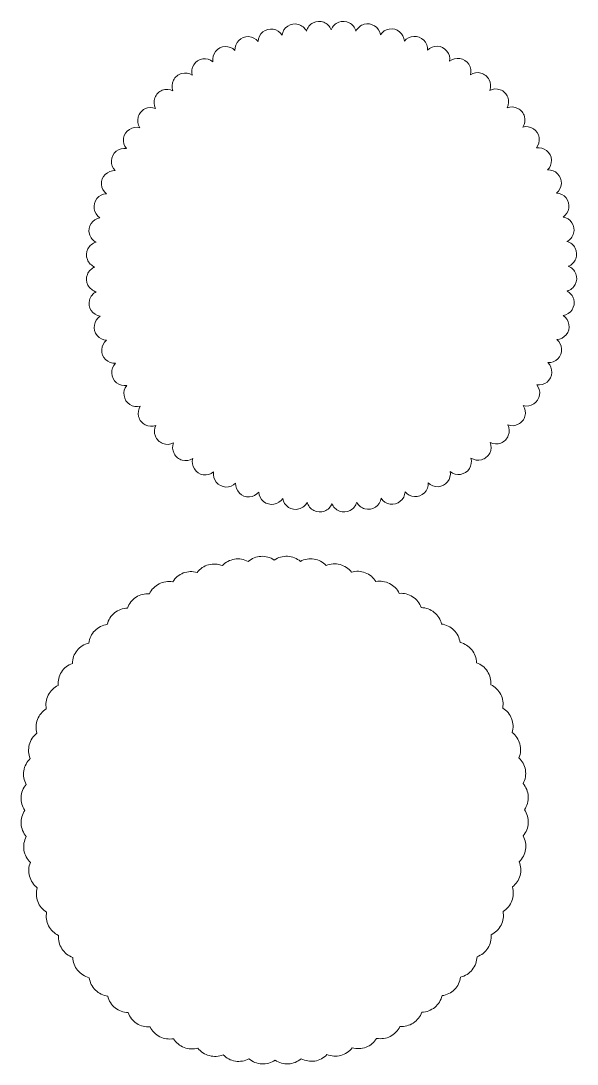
# Model space of a CAD drawing. Header units: centimetres. Extents: x -12.6 to 12.5, y -12.3 to 12.3.
# Drawn here: x -12.55 to 0.53, y -12.26 to 12.26 of the extents above; entities that cross this region are included whole.
import ezdxf

# ---------------------------------------------------------------- set-up
doc = ezdxf.new("R2010")
doc.units = ezdxf.units.CM
doc.header["$MEASUREMENT"] = 0
doc.layers.add('Layer 1', color=7, linetype='Continuous')

msp = doc.modelspace()

# ---------------------------------------------------------------- linework, layer by layer
at = {"layer": 'Layer 1', "color": 54, "lineweight": 9}
msp.add_open_spline([(-2.97425, 1.40379), (-2.91296, 1.34196), (-2.8282, 1.30919), (-2.74125, 1.31371), (-2.74125, 1.31371), (-2.65431, 1.31823), (-2.57341, 1.35961), (-2.51886, 1.42746), (-2.51886, 1.42746), (-2.4643, 1.49532), (-2.44127, 1.58322), (-2.45554, 1.66911), (-2.45554, 1.66911), (-2.38812, 1.61402), (-2.3004, 1.59029), (-2.2144, 1.60387), (-2.2144, 1.60387), (-2.1284, 1.61746), (-2.05227, 1.66706), (-2.00511, 1.74025), (-2.00511, 1.74025), (-1.95795, 1.81344), (-1.94423, 1.90327), (-1.9674, 1.9872), (-1.9674, 1.9872), (-1.89459, 1.93945), (-1.80487, 1.92502), (-1.72076, 1.94752), (-1.72076, 1.94752), (-1.63666, 1.97002), (-1.56613, 2.02731), (-1.52687, 2.10503), (-1.52687, 2.10503), (-1.48762, 2.18275), (-1.48337, 2.27352), (-1.51518, 2.35456), (-1.51518, 2.35456), (-1.43778, 2.31469), (-1.34705, 2.30972), (-1.26575, 2.34089), (-1.26575, 2.34089), (-1.18446, 2.37206), (-1.1203, 2.43641), (-1.08939, 2.5178), (-1.08939, 2.5178), (-1.05848, 2.5992), (-1.06373, 2.68991), (-1.10385, 2.76719), (-1.10385, 2.76719), (-1.0227, 2.73563), (-0.93195, 2.74016), (-0.85435, 2.77966), (-0.85435, 2.77966), (-0.77676, 2.81915), (-0.71968, 2.88986), (-0.69745, 2.97404), (-0.69745, 2.97404), (-0.67521, 3.05822), (-0.68992, 3.14789), (-0.73789, 3.22055), (-0.73789, 3.22055), (-0.65389, 3.19764), (-0.56411, 3.21164), (-0.49107, 3.25903), (-0.49107, 3.25903), (-0.41803, 3.30642), (-0.36866, 3.3827), (-0.35534, 3.46875), (-0.35534, 3.46875), (-0.34203, 3.55479), (-0.36603, 3.64243), (-0.42133, 3.70968), (-0.42133, 3.70968), (-0.3354, 3.69568), (-0.24757, 3.71899), (-0.17988, 3.77375), (-0.17988, 3.77375), (-0.11219, 3.82851), (-0.07107, 3.90954), (-0.06682, 3.9965), (-0.06682, 3.9965), (-0.06257, 4.08347), (-0.09561, 4.16812), (-0.15763, 4.22922), (-0.15763, 4.22922), (-0.07071, 4.22428), (0.0142, 4.25664), (0.0758, 4.31818), (0.0758, 4.31818), (0.13739, 4.37971), (0.16982, 4.4646), (0.16495, 4.55153), (0.16495, 4.55153), (0.16009, 4.63846), (0.11839, 4.71919), (0.05031, 4.77347), (0.05031, 4.77347), (0.13728, 4.77765), (0.21834, 4.8187), (0.27316, 4.88635), (0.27316, 4.88635), (0.32799, 4.95399), (0.35137, 5.04179), (0.33744, 5.12774), (0.33744, 5.12774), (0.32352, 5.21369), (0.27361, 5.28962), (0.20023, 5.33648), (0.20023, 5.33648), (0.28628, 5.34973), (0.36261, 5.39903), (0.41006, 5.47203), (0.41006, 5.47203), (0.45751, 5.54503), (0.47159, 5.6348), (0.44876, 5.71882), (0.44876, 5.71882), (0.42592, 5.80284), (0.36835, 5.87314), (0.29047, 5.91208), (0.29047, 5.91208), (0.37467, 5.93424), (0.44543, 5.99126), (0.48499, 6.06882), (0.48499, 6.06882), (0.52455, 6.14638), (0.52917, 6.23713), (0.49767, 6.3183), (0.49767, 6.3183), (0.46618, 6.39947), (0.40158, 6.46337), (0.32006, 6.49396), (0.32006, 6.49396), (0.40148, 6.5248), (0.46589, 6.5889), (0.49712, 6.67017), (0.49712, 6.67017), (0.52836, 6.75144), (0.52346, 6.84218), (0.48366, 6.91961), (0.48366, 6.91961), (0.44386, 6.99705), (0.37293, 7.05384), (0.28866, 7.07574), (0.28866, 7.07574), (0.36641, 7.11493), (0.42376, 7.18541), (0.44633, 7.2695), (0.44633, 7.2695), (0.46891, 7.35359), (0.45455, 7.44331), (0.40687, 7.51617), (0.40687, 7.51617), (0.35919, 7.58902), (0.28271, 7.63808), (0.19662, 7.65106), (0.19662, 7.65106), (0.26985, 7.69815), (0.31952, 7.77424), (0.33318, 7.86023), (0.33318, 7.86023), (0.34683, 7.94622), (0.32318, 8.03395), (0.26815, 8.10142), (0.26815, 8.10142), (0.21311, 8.16889), (0.13192, 8.20969), (0.04494, 8.2136), (0.04494, 8.2136), (0.11285, 8.26809), (0.15429, 8.34896), (0.15889, 8.4359), (0.15889, 8.4359), (0.16348, 8.52285), (0.13079, 8.60763), (0.069, 8.66897), (0.069, 8.66897), (0.00722, 8.73032), (-0.07779, 8.76241), (-0.1647, 8.7572), (-0.1647, 8.7572), (-0.10287, 8.8185), (-0.0701, 8.90325), (-0.07462, 8.9902), (-0.07462, 8.9902), (-0.07914, 9.07715), (-0.12051, 9.15805), (-0.18837, 9.2126), (-0.18837, 9.2126), (-0.25623, 9.26715), (-0.34413, 9.29018), (-0.43002, 9.27592), (-0.43002, 9.27592), (-0.37493, 9.34334), (-0.3512, 9.43105), (-0.36478, 9.51705), (-0.36478, 9.51705), (-0.37837, 9.60305), (-0.42797, 9.67918), (-0.50116, 9.72634), (-0.50116, 9.72634), (-0.57435, 9.7735), (-0.66418, 9.78722), (-0.74811, 9.76405), (-0.74811, 9.76405), (-0.70036, 9.83686), (-0.68593, 9.92658), (-0.70843, 10.01069), (-0.70843, 10.01069), (-0.73093, 10.0948), (-0.78822, 10.16533), (-0.86594, 10.20458), (-0.86594, 10.20458), (-0.94366, 10.24383), (-1.03443, 10.24808), (-1.11547, 10.21627), (-1.11547, 10.21627), (-1.0756, 10.29367), (-1.07063, 10.3844), (-1.1018, 10.4657), (-1.1018, 10.4657), (-1.13296, 10.547), (-1.19732, 10.61115), (-1.27871, 10.64206), (-1.27871, 10.64206), (-1.36011, 10.67298), (-1.45082, 10.66772), (-1.5281, 10.62761), (-1.5281, 10.62761), (-1.49654, 10.70875), (-1.50107, 10.79951), (-1.54057, 10.8771), (-1.54057, 10.8771), (-1.58006, 10.9547), (-1.65077, 11.01177), (-1.73495, 11.03401), (-1.73495, 11.03401), (-1.81913, 11.05624), (-1.9088, 11.04153), (-1.98146, 10.99356), (-1.98146, 10.99356), (-1.95855, 11.07756), (-1.97255, 11.16734), (-2.01994, 11.24039), (-2.01994, 11.24039), (-2.06733, 11.31343), (-2.14361, 11.3628), (-2.22966, 11.37611), (-2.22966, 11.37611), (-2.3157, 11.38943), (-2.40334, 11.36542), (-2.47059, 11.31012), (-2.47059, 11.31012), (-2.45659, 11.39606), (-2.47989, 11.48388), (-2.53466, 11.55157), (-2.53466, 11.55157), (-2.58942, 11.61926), (-2.67045, 11.66038), (-2.75741, 11.66463), (-2.75741, 11.66463), (-2.84438, 11.66888), (-2.92903, 11.63585), (-2.99013, 11.57382), (-2.99013, 11.57382), (-2.98519, 11.66075), (-3.01755, 11.74566), (-3.07908, 11.80725), (-3.07908, 11.80725), (-3.14062, 11.86884), (-3.22551, 11.90127), (-3.31244, 11.89641), (-3.31244, 11.89641), (-3.39937, 11.89154), (-3.4801, 11.84984), (-3.53438, 11.78177), (-3.53438, 11.78177), (-3.53856, 11.86873), (-3.57961, 11.9498), (-3.64725, 12.00462), (-3.64725, 12.00462), (-3.7149, 12.05944), (-3.8027, 12.08282), (-3.88865, 12.0689), (-3.88865, 12.0689), (-3.9746, 12.05497), (-4.05053, 12.00506), (-4.0974, 11.93168), (-4.0974, 11.93168), (-4.11064, 12.01774), (-4.15994, 12.09406), (-4.23294, 12.14151), (-4.23294, 12.14151), (-4.30594, 12.18897), (-4.39571, 12.20304), (-4.47973, 12.18021), (-4.47973, 12.18021), (-4.56375, 12.15737), (-4.63405, 12.0998), (-4.67299, 12.02193), (-4.67299, 12.02193), (-4.69516, 12.10613), (-4.75217, 12.17688), (-4.82973, 12.21644), (-4.82973, 12.21644), (-4.90729, 12.256), (-4.99804, 12.26062), (-5.07921, 12.22913), (-5.07921, 12.22913), (-5.16039, 12.19764), (-5.22428, 12.13303), (-5.25487, 12.05151), (-5.25487, 12.05151), (-5.28572, 12.13293), (-5.34981, 12.19734), (-5.43108, 12.22858), (-5.43108, 12.22858), (-5.51235, 12.25981), (-5.60309, 12.25492), (-5.68053, 12.21511), (-5.68053, 12.21511), (-5.75796, 12.17531), (-5.81475, 12.10438), (-5.83665, 12.02011), (-5.83665, 12.02011), (-5.87584, 12.09786), (-5.94632, 12.15522), (-6.03041, 12.17779), (-6.03041, 12.17779), (-6.1145, 12.20036), (-6.20423, 12.186), (-6.27708, 12.13832), (-6.27708, 12.13832), (-6.34993, 12.09065), (-6.399, 12.01417), (-6.41197, 11.92807), (-6.41197, 11.92807), (-6.45907, 12.0013), (-6.53515, 12.05097), (-6.62114, 12.06463), (-6.62114, 12.06463), (-6.70713, 12.07829), (-6.79487, 12.05463), (-6.86234, 11.9996), (-6.86234, 11.9996), (-6.9298, 11.94456), (-6.97061, 11.86338), (-6.97451, 11.77639), (-6.97451, 11.77639), (-7.029, 11.8443), (-7.10987, 11.88575), (-7.19681, 11.89034), (-7.19681, 11.89034), (-7.28376, 11.89494), (-7.36854, 11.86224), (-7.42989, 11.80046), (-7.42989, 11.80046), (-7.49123, 11.73867), (-7.52333, 11.65366), (-7.51812, 11.56675), (-7.51812, 11.56675), (-7.57941, 11.62859), (-7.66416, 11.66136), (-7.75111, 11.65684), (-7.75111, 11.65684), (-7.83806, 11.65232), (-7.91896, 11.61094), (-7.97351, 11.54308), (-7.97351, 11.54308), (-8.02807, 11.47522), (-8.0511, 11.38732), (-8.03683, 11.30143), (-8.03683, 11.30143), (-8.10425, 11.35652), (-8.19196, 11.38025), (-8.27796, 11.36667), (-8.27796, 11.36667), (-8.36397, 11.35309), (-8.4401, 11.30348), (-8.48726, 11.23029), (-8.48726, 11.23029), (-8.53442, 11.1571), (-8.54813, 11.06728), (-8.52497, 10.98335), (-8.52497, 10.98335), (-8.59778, 11.03109), (-8.68749, 11.04552), (-8.7716, 11.02302), (-8.7716, 11.02302), (-8.85571, 11.00052), (-8.92624, 10.94323), (-8.96549, 10.86551), (-8.96549, 10.86551), (-9.00474, 10.78779), (-9.009, 10.69703), (-8.97718, 10.61598), (-8.97718, 10.61598), (-9.05459, 10.65585), (-9.14532, 10.66082), (-9.22661, 10.62966), (-9.22661, 10.62966), (-9.30791, 10.59849), (-9.37206, 10.53414), (-9.40298, 10.45274), (-9.40298, 10.45274), (-9.43389, 10.37135), (-9.42863, 10.28063), (-9.38852, 10.20336), (-9.38852, 10.20336), (-9.46967, 10.23492), (-9.56042, 10.23038), (-9.63801, 10.19089), (-9.63801, 10.19089), (-9.71561, 10.15139), (-9.77268, 10.08069), (-9.79492, 9.99651), (-9.79492, 9.99651), (-9.81715, 9.91233), (-9.80244, 9.82266), (-9.75447, 9.75), (-9.75447, 9.75), (-9.83848, 9.7729), (-9.92826, 9.7589), (-10.0013, 9.71151), (-10.0013, 9.71151), (-10.07434, 9.66413), (-10.12371, 9.58784), (-10.13702, 9.5018), (-10.13702, 9.5018), (-10.15034, 9.41575), (-10.12634, 9.32812), (-10.07103, 9.26087), (-10.07103, 9.26087), (-10.15697, 9.27487), (-10.2448, 9.25156), (-10.31248, 9.1968), (-10.31248, 9.1968), (-10.38017, 9.14203), (-10.4213, 9.06101), (-10.42554, 8.97404), (-10.42554, 8.97404), (-10.42979, 8.88708), (-10.39676, 8.80243), (-10.33473, 8.74133), (-10.33473, 8.74133), (-10.42166, 8.74627), (-10.50657, 8.71391), (-10.56816, 8.65237), (-10.56816, 8.65237), (-10.62975, 8.59083), (-10.66218, 8.50595), (-10.65732, 8.41902), (-10.65732, 8.41902), (-10.65245, 8.33208), (-10.61075, 8.25135), (-10.54268, 8.19707), (-10.54268, 8.19707), (-10.62965, 8.1929), (-10.71071, 8.15184), (-10.76553, 8.0842), (-10.76553, 8.0842), (-10.82035, 8.01656), (-10.84373, 7.92875), (-10.82981, 7.84281), (-10.82981, 7.84281), (-10.81588, 7.75686), (-10.76597, 7.68093), (-10.6926, 7.63406), (-10.6926, 7.63406), (-10.77865, 7.62082), (-10.85498, 7.57151), (-10.90243, 7.49851), (-10.90243, 7.49851), (-10.94988, 7.42551), (-10.96395, 7.33574), (-10.94112, 7.25172), (-10.94112, 7.25172), (-10.91829, 7.1677), (-10.86071, 7.0974), (-10.78284, 7.05846), (-10.78284, 7.05846), (-10.86704, 7.0363), (-10.93779, 6.97928), (-10.97736, 6.90172), (-10.97736, 6.90172), (-11.01692, 6.82416), (-11.02153, 6.73341), (-10.99004, 6.65224), (-10.99004, 6.65224), (-10.95855, 6.57107), (-10.89394, 6.50717), (-10.81242, 6.47658), (-10.81242, 6.47658), (-10.89385, 6.44574), (-10.95825, 6.38164), (-10.98949, 6.30037), (-10.98949, 6.30037), (-11.02073, 6.2191), (-11.01583, 6.12836), (-10.97603, 6.05093), (-10.97603, 6.05093), (-10.93622, 5.97349), (-10.86529, 5.9167), (-10.78102, 5.8948), (-10.78102, 5.8948), (-10.85878, 5.85561), (-10.91613, 5.78514), (-10.9387, 5.70104), (-10.9387, 5.70104), (-10.96127, 5.61695), (-10.94692, 5.52723), (-10.89924, 5.45438), (-10.89924, 5.45438), (-10.85156, 5.38152), (-10.77508, 5.33246), (-10.68898, 5.31948), (-10.68898, 5.31948), (-10.76221, 5.27239), (-10.81188, 5.1963), (-10.82554, 5.11031), (-10.82554, 5.11031), (-10.8392, 5.02432), (-10.81554, 4.93659), (-10.76051, 4.86912), (-10.76051, 4.86912), (-10.70548, 4.80165), (-10.62429, 4.76085), (-10.53731, 4.75695), (-10.53731, 4.75695), (-10.60521, 4.70245), (-10.64666, 4.62159), (-10.65126, 4.53464), (-10.65126, 4.53464), (-10.65585, 4.4477), (-10.62315, 4.36292), (-10.56137, 4.30157), (-10.56137, 4.30157), (-10.49959, 4.24022), (-10.41457, 4.20813), (-10.32766, 4.21334), (-10.32766, 4.21334), (-10.3895, 4.15205), (-10.42227, 4.0673), (-10.41775, 3.98035), (-10.41775, 3.98035), (-10.41323, 3.8934), (-10.37185, 3.8125), (-10.30399, 3.75794), (-10.30399, 3.75794), (-10.23613, 3.70339), (-10.14824, 3.68036), (-10.06235, 3.69463), (-10.06235, 3.69463), (-10.11744, 3.62721), (-10.14117, 3.53949), (-10.12758, 3.45349), (-10.12758, 3.45349), (-10.114, 3.36749), (-10.06439, 3.29136), (-9.9912, 3.2442), (-9.9912, 3.2442), (-9.91801, 3.19704), (-9.82819, 3.18332), (-9.74426, 3.20649), (-9.74426, 3.20649), (-9.792, 3.13368), (-9.80643, 3.04397), (-9.78393, 2.95985), (-9.78393, 2.95985), (-9.76144, 2.87574), (-9.70414, 2.80522), (-9.62642, 2.76597), (-9.62642, 2.76597), (-9.54871, 2.72671), (-9.45794, 2.72246), (-9.37689, 2.75427), (-9.37689, 2.75427), (-9.41676, 2.67687), (-9.42174, 2.58614), (-9.39057, 2.50484), (-9.39057, 2.50484), (-9.3594, 2.42355), (-9.29505, 2.3594), (-9.21366, 2.32848), (-9.21366, 2.32848), (-9.13226, 2.29757), (-9.04155, 2.30283), (-8.96427, 2.34294), (-8.96427, 2.34294), (-8.99583, 2.26179), (-8.99129, 2.17104), (-8.9518, 2.09344), (-8.9518, 2.09344), (-8.9123, 2.01585), (-8.8416, 1.95877), (-8.75742, 1.93654), (-8.75742, 1.93654), (-8.67324, 1.9143), (-8.58357, 1.92901), (-8.51091, 1.97698), (-8.51091, 1.97698), (-8.53381, 1.89298), (-8.51982, 1.8032), (-8.47243, 1.73016), (-8.47243, 1.73016), (-8.42504, 1.65712), (-8.34875, 1.60775), (-8.26271, 1.59443), (-8.26271, 1.59443), (-8.17667, 1.58112), (-8.08903, 1.60512), (-8.02178, 1.66042), (-8.02178, 1.66042), (-8.03578, 1.57449), (-8.01247, 1.48666), (-7.95771, 1.41897), (-7.95771, 1.41897), (-7.90294, 1.35129), (-7.82192, 1.31016), (-7.73495, 1.30591), (-7.73495, 1.30591), (-7.64799, 1.30166), (-7.56334, 1.3347), (-7.50224, 1.39672), (-7.50224, 1.39672), (-7.50718, 1.3098), (-7.47482, 1.22489), (-7.41328, 1.1633), (-7.41328, 1.1633), (-7.35174, 1.1017), (-7.26686, 1.06927), (-7.17993, 1.07414), (-7.17993, 1.07414), (-7.093, 1.079), (-7.01226, 1.1207), (-6.95798, 1.18878), (-6.95798, 1.18878), (-6.95381, 1.10181), (-6.91275, 1.02075), (-6.84511, 0.96593), (-6.84511, 0.96593), (-6.77747, 0.9111), (-6.68966, 0.88772), (-6.60372, 0.90165), (-6.60372, 0.90165), (-6.51777, 0.91557), (-6.44184, 0.96548), (-6.39497, 1.03886), (-6.39497, 1.03886), (-6.38173, 0.95281), (-6.33242, 0.87648), (-6.25942, 0.82903), (-6.25942, 0.82903), (-6.18642, 0.78158), (-6.09665, 0.7675), (-6.01263, 0.79034), (-6.01263, 0.79034), (-5.92861, 0.81317), (-5.85831, 0.87074), (-5.81937, 0.94862), (-5.81937, 0.94862), (-5.79721, 0.86442), (-5.74019, 0.79366), (-5.66263, 0.7541), (-5.66263, 0.7541), (-5.58507, 0.71454), (-5.49433, 0.70993), (-5.41315, 0.74142), (-5.41315, 0.74142), (-5.33198, 0.77291), (-5.26808, 0.83752), (-5.23749, 0.91903), (-5.23749, 0.91903), (-5.20665, 0.83761), (-5.14255, 0.7732), (-5.06128, 0.74197), (-5.06128, 0.74197), (-4.98001, 0.71073), (-4.88928, 0.71563), (-4.81184, 0.75543), (-4.81184, 0.75543), (-4.7344, 0.79523), (-4.67761, 0.86616), (-4.65571, 0.95043), (-4.65571, 0.95043), (-4.61653, 0.87268), (-4.54605, 0.81533), (-4.46196, 0.79276), (-4.46196, 0.79276), (-4.37787, 0.77019), (-4.28814, 0.78454), (-4.21529, 0.83222), (-4.21529, 0.83222), (-4.14244, 0.8799), (-4.09337, 0.95638), (-4.0804, 1.04248), (-4.0804, 1.04248), (-4.0333, 0.96925), (-3.95721, 0.91957), (-3.87122, 0.90592), (-3.87122, 0.90592), (-3.78523, 0.89226), (-3.6975, 0.91591), (-3.63003, 0.97094), (-3.63003, 0.97094), (-3.56256, 1.02598), (-3.52176, 1.10717), (-3.51786, 1.19415), (-3.51786, 1.19415), (-3.46336, 1.12624), (-3.3825, 1.0848), (-3.29555, 1.0802), (-3.29555, 1.0802), (-3.20861, 1.07561), (-3.12383, 1.1083), (-3.06248, 1.17009), (-3.06248, 1.17009), (-3.00113, 1.23187), (-2.96904, 1.31688), (-2.97425, 1.40379)], degree=3, knots=[0, 0, 0, 0, 0.00552486, 0.00552486, 0.00552486, 0.00552486, 0.01104972, 0.01104972, 0.01104972, 0.01104972, 0.01657459, 0.01657459, 0.01657459, 0.01657459, 0.02209945, 0.02209945, 0.02209945, 0.02209945, 0.02762431, 0.02762431, 0.02762431, 0.02762431, 0.03314917, 0.03314917, 0.03314917, 0.03314917, 0.03867403, 0.03867403, 0.03867403, 0.03867403, 0.0441989, 0.0441989, 0.0441989, 0.0441989, 0.04972376, 0.04972376, 0.04972376, 0.04972376, 0.05524862, 0.05524862, 0.05524862, 0.05524862, 0.06077348, 0.06077348, 0.06077348, 0.06077348, 0.06629834, 0.06629834, 0.06629834, 0.06629834, 0.0718232, 0.0718232, 0.0718232, 0.0718232, 0.07734807, 0.07734807, 0.07734807, 0.07734807, 0.08287293, 0.08287293, 0.08287293, 0.08287293, 0.08839779, 0.08839779, 0.08839779, 0.08839779, 0.09392265, 0.09392265, 0.09392265, 0.09392265, 0.09944751, 0.09944751, 0.09944751, 0.09944751, 0.10497238, 0.10497238, 0.10497238, 0.10497238, 0.11049724, 0.11049724, 0.11049724, 0.11049724, 0.1160221, 0.1160221, 0.1160221, 0.1160221, 0.12154696, 0.12154696, 0.12154696, 0.12154696, 0.12707182, 0.12707182, 0.12707182, 0.12707182, 0.13259669, 0.13259669, 0.13259669, 0.13259669, 0.13812155, 0.13812155, 0.13812155, 0.13812155, 0.14364641, 0.14364641, 0.14364641, 0.14364641, 0.14917127, 0.14917127, 0.14917127, 0.14917127, 0.15469613, 0.15469613, 0.15469613, 0.15469613, 0.16022099, 0.16022099, 0.16022099, 0.16022099, 0.16574586, 0.16574586, 0.16574586, 0.16574586, 0.17127072, 0.17127072, 0.17127072, 0.17127072, 0.17679558, 0.17679558, 0.17679558, 0.17679558, 0.18232044, 0.18232044, 0.18232044, 0.18232044, 0.1878453, 0.1878453, 0.1878453, 0.1878453, 0.19337017, 0.19337017, 0.19337017, 0.19337017, 0.19889503, 0.19889503, 0.19889503, 0.19889503, 0.20441989, 0.20441989, 0.20441989, 0.20441989, 0.20994475, 0.20994475, 0.20994475, 0.20994475, 0.21546961, 0.21546961, 0.21546961, 0.21546961, 0.22099448, 0.22099448, 0.22099448, 0.22099448, 0.22651934, 0.22651934, 0.22651934, 0.22651934, 0.2320442, 0.2320442, 0.2320442, 0.2320442, 0.23756906, 0.23756906, 0.23756906, 0.23756906, 0.24309392, 0.24309392, 0.24309392, 0.24309392, 0.24861878, 0.24861878, 0.24861878, 0.24861878, 0.25414365, 0.25414365, 0.25414365, 0.25414365, 0.25966851, 0.25966851, 0.25966851, 0.25966851, 0.26519337, 0.26519337, 0.26519337, 0.26519337, 0.27071823, 0.27071823, 0.27071823, 0.27071823, 0.27624309, 0.27624309, 0.27624309, 0.27624309, 0.28176796, 0.28176796, 0.28176796, 0.28176796, 0.28729282, 0.28729282, 0.28729282, 0.28729282, 0.29281768, 0.29281768, 0.29281768, 0.29281768, 0.29834254, 0.29834254, 0.29834254, 0.29834254, 0.3038674, 0.3038674, 0.3038674, 0.3038674, 0.30939227, 0.30939227, 0.30939227, 0.30939227, 0.31491713, 0.31491713, 0.31491713, 0.31491713, 0.32044199, 0.32044199, 0.32044199, 0.32044199, 0.32596685, 0.32596685, 0.32596685, 0.32596685, 0.33149171, 0.33149171, 0.33149171, 0.33149171, 0.33701657, 0.33701657, 0.33701657, 0.33701657, 0.34254144, 0.34254144, 0.34254144, 0.34254144, 0.3480663, 0.3480663, 0.3480663, 0.3480663, 0.35359116, 0.35359116, 0.35359116, 0.35359116, 0.35911602, 0.35911602, 0.35911602, 0.35911602, 0.36464088, 0.36464088, 0.36464088, 0.36464088, 0.37016575, 0.37016575, 0.37016575, 0.37016575, 0.37569061, 0.37569061, 0.37569061, 0.37569061, 0.38121547, 0.38121547, 0.38121547, 0.38121547, 0.38674033, 0.38674033, 0.38674033, 0.38674033, 0.39226519, 0.39226519, 0.39226519, 0.39226519, 0.39779006, 0.39779006, 0.39779006, 0.39779006, 0.40331492, 0.40331492, 0.40331492, 0.40331492, 0.40883978, 0.40883978, 0.40883978, 0.40883978, 0.41436464, 0.41436464, 0.41436464, 0.41436464, 0.4198895, 0.4198895, 0.4198895, 0.4198895, 0.42541436, 0.42541436, 0.42541436, 0.42541436, 0.43093923, 0.43093923, 0.43093923, 0.43093923, 0.43646409, 0.43646409, 0.43646409, 0.43646409, 0.44198895, 0.44198895, 0.44198895, 0.44198895, 0.44751381, 0.44751381, 0.44751381, 0.44751381, 0.45303867, 0.45303867, 0.45303867, 0.45303867, 0.45856354, 0.45856354, 0.45856354, 0.45856354, 0.4640884, 0.4640884, 0.4640884, 0.4640884, 0.46961326, 0.46961326, 0.46961326, 0.46961326, 0.47513812, 0.47513812, 0.47513812, 0.47513812, 0.48066298, 0.48066298, 0.48066298, 0.48066298, 0.48618785, 0.48618785, 0.48618785, 0.48618785, 0.49171271, 0.49171271, 0.49171271, 0.49171271, 0.49723757, 0.49723757, 0.49723757, 0.49723757, 0.50276243, 0.50276243, 0.50276243, 0.50276243, 0.50828729, 0.50828729, 0.50828729, 0.50828729, 0.51381215, 0.51381215, 0.51381215, 0.51381215, 0.51933702, 0.51933702, 0.51933702, 0.51933702, 0.52486188, 0.52486188, 0.52486188, 0.52486188, 0.53038674, 0.53038674, 0.53038674, 0.53038674, 0.5359116, 0.5359116, 0.5359116, 0.5359116, 0.54143646, 0.54143646, 0.54143646, 0.54143646, 0.54696133, 0.54696133, 0.54696133, 0.54696133, 0.55248619, 0.55248619, 0.55248619, 0.55248619, 0.55801105, 0.55801105, 0.55801105, 0.55801105, 0.56353591, 0.56353591, 0.56353591, 0.56353591, 0.56906077, 0.56906077, 0.56906077, 0.56906077, 0.57458564, 0.57458564, 0.57458564, 0.57458564, 0.5801105, 0.5801105, 0.5801105, 0.5801105, 0.58563536, 0.58563536, 0.58563536, 0.58563536, 0.59116022, 0.59116022, 0.59116022, 0.59116022, 0.59668508, 0.59668508, 0.59668508, 0.59668508, 0.60220994, 0.60220994, 0.60220994, 0.60220994, 0.60773481, 0.60773481, 0.60773481, 0.60773481, 0.61325967, 0.61325967, 0.61325967, 0.61325967, 0.61878453, 0.61878453, 0.61878453, 0.61878453, 0.62430939, 0.62430939, 0.62430939, 0.62430939, 0.62983425, 0.62983425, 0.62983425, 0.62983425, 0.63535912, 0.63535912, 0.63535912, 0.63535912, 0.64088398, 0.64088398, 0.64088398, 0.64088398, 0.64640884, 0.64640884, 0.64640884, 0.64640884, 0.6519337, 0.6519337, 0.6519337, 0.6519337, 0.65745856, 0.65745856, 0.65745856, 0.65745856, 0.66298343, 0.66298343, 0.66298343, 0.66298343, 0.66850829, 0.66850829, 0.66850829, 0.66850829, 0.67403315, 0.67403315, 0.67403315, 0.67403315, 0.67955801, 0.67955801, 0.67955801, 0.67955801, 0.68508287, 0.68508287, 0.68508287, 0.68508287, 0.69060773, 0.69060773, 0.69060773, 0.69060773, 0.6961326, 0.6961326, 0.6961326, 0.6961326, 0.70165746, 0.70165746, 0.70165746, 0.70165746, 0.70718232, 0.70718232, 0.70718232, 0.70718232, 0.71270718, 0.71270718, 0.71270718, 0.71270718, 0.71823204, 0.71823204, 0.71823204, 0.71823204, 0.72375691, 0.72375691, 0.72375691, 0.72375691, 0.72928177, 0.72928177, 0.72928177, 0.72928177, 0.73480663, 0.73480663, 0.73480663, 0.73480663, 0.74033149, 0.74033149, 0.74033149, 0.74033149, 0.74585635, 0.74585635, 0.74585635, 0.74585635, 0.75138122, 0.75138122, 0.75138122, 0.75138122, 0.75690608, 0.75690608, 0.75690608, 0.75690608, 0.76243094, 0.76243094, 0.76243094, 0.76243094, 0.7679558, 0.7679558, 0.7679558, 0.7679558, 0.77348066, 0.77348066, 0.77348066, 0.77348066, 0.77900552, 0.77900552, 0.77900552, 0.77900552, 0.78453039, 0.78453039, 0.78453039, 0.78453039, 0.79005525, 0.79005525, 0.79005525, 0.79005525, 0.79558011, 0.79558011, 0.79558011, 0.79558011, 0.80110497, 0.80110497, 0.80110497, 0.80110497, 0.80662983, 0.80662983, 0.80662983, 0.80662983, 0.8121547, 0.8121547, 0.8121547, 0.8121547, 0.81767956, 0.81767956, 0.81767956, 0.81767956, 0.82320442, 0.82320442, 0.82320442, 0.82320442, 0.82872928, 0.82872928, 0.82872928, 0.82872928, 0.83425414, 0.83425414, 0.83425414, 0.83425414, 0.83977901, 0.83977901, 0.83977901, 0.83977901, 0.84530387, 0.84530387, 0.84530387, 0.84530387, 0.85082873, 0.85082873, 0.85082873, 0.85082873, 0.85635359, 0.85635359, 0.85635359, 0.85635359, 0.86187845, 0.86187845, 0.86187845, 0.86187845, 0.86740331, 0.86740331, 0.86740331, 0.86740331, 0.87292818, 0.87292818, 0.87292818, 0.87292818, 0.87845304, 0.87845304, 0.87845304, 0.87845304, 0.8839779, 0.8839779, 0.8839779, 0.8839779, 0.88950276, 0.88950276, 0.88950276, 0.88950276, 0.89502762, 0.89502762, 0.89502762, 0.89502762, 0.90055249, 0.90055249, 0.90055249, 0.90055249, 0.90607735, 0.90607735, 0.90607735, 0.90607735, 0.91160221, 0.91160221, 0.91160221, 0.91160221, 0.91712707, 0.91712707, 0.91712707, 0.91712707, 0.92265193, 0.92265193, 0.92265193, 0.92265193, 0.9281768, 0.9281768, 0.9281768, 0.9281768, 0.93370166, 0.93370166, 0.93370166, 0.93370166, 0.93922652, 0.93922652, 0.93922652, 0.93922652, 0.94475138, 0.94475138, 0.94475138, 0.94475138, 0.95027624, 0.95027624, 0.95027624, 0.95027624, 0.9558011, 0.9558011, 0.9558011, 0.9558011, 0.96132597, 0.96132597, 0.96132597, 0.96132597, 0.96685083, 0.96685083, 0.96685083, 0.96685083, 0.97237569, 0.97237569, 0.97237569, 0.97237569, 0.97790055, 0.97790055, 0.97790055, 0.97790055, 0.98342541, 0.98342541, 0.98342541, 0.98342541, 0.98895028, 0.98895028, 0.98895028, 0.98895028, 1, 1, 1, 1], dxfattribs=at)
at = {"layer": 'Layer 1', "lineweight": 9}
msp.add_open_spline([(-4.18633, -11.64926), (-4.07697, -11.66925), (-3.96407, -11.65265), (-3.8651, -11.60203), (-3.8651, -11.60203), (-3.76613, -11.5514), (-3.68659, -11.46958), (-3.6388, -11.36921), (-3.6388, -11.36921), (-3.52795, -11.37766), (-3.41741, -11.34934), (-3.32427, -11.28865), (-3.32427, -11.28865), (-3.23113, -11.22796), (-3.16059, -11.13827), (-3.12355, -11.03345), (-3.12355, -11.03345), (-3.01242, -11.03027), (-2.90545, -10.99056), (-2.81916, -10.92046), (-2.81916, -10.92046), (-2.73288, -10.85036), (-2.67209, -10.75379), (-2.64621, -10.64568), (-2.64621, -10.64568), (-2.53603, -10.6309), (-2.43379, -10.58022), (-2.35531, -10.50149), (-2.35531, -10.50149), (-2.27682, -10.42276), (-2.22646, -10.32036), (-2.21203, -10.21014), (-2.21203, -10.21014), (-2.10399, -10.18392), (-2.00761, -10.12283), (-1.93779, -10.03633), (-1.93779, -10.03633), (-1.86796, -9.94983), (-1.82858, -9.84273), (-1.82575, -9.73159), (-1.82575, -9.73159), (-1.72105, -9.69423), (-1.63158, -9.6234), (-1.57118, -9.53007), (-1.57118, -9.53007), (-1.51077, -9.43675), (-1.48281, -9.32611), (-1.4916, -9.21529), (-1.4916, -9.21529), (-1.39138, -9.16719), (-1.30981, -9.0874), (-1.25949, -8.98827), (-1.25949, -8.98827), (-1.20918, -8.88914), (-1.19293, -8.77619), (-1.21326, -8.6669), (-1.21326, -8.6669), (-1.11861, -8.60858), (-1.04582, -8.5207), (-1.00615, -8.41685), (-1.00615, -8.41685), (-0.96647, -8.31301), (-0.96212, -8.19898), (-0.99376, -8.09241), (-0.99376, -8.09241), (-0.90573, -8.02452), (-0.84253, -7.92951), (-0.81392, -7.82208), (-0.81392, -7.82208), (-0.78532, -7.71466), (-0.79291, -7.6008), (-0.83552, -7.49812), (-0.83552, -7.49812), (-0.75507, -7.4214), (-0.70214, -7.32031), (-0.68492, -7.21048), (-0.68492, -7.21048), (-0.6677, -7.10066), (-0.68715, -6.98822), (-0.74026, -6.89055), (-0.74026, -6.89055), (-0.66827, -6.80584), (-0.6262, -6.69977), (-0.62055, -6.58875), (-0.62055, -6.58875), (-0.61491, -6.47772), (-0.646, -6.36793), (-0.70903, -6.27635), (-0.70903, -6.27635), (-0.64629, -6.18458), (-0.61554, -6.07469), (-0.62153, -5.96369), (-0.62153, -5.96369), (-0.62752, -5.85268), (-0.66992, -5.74674), (-0.74218, -5.66226), (-0.74218, -5.66226), (-0.68937, -5.56443), (-0.67027, -5.45193), (-0.68784, -5.34216), (-0.68784, -5.34216), (-0.7054, -5.23238), (-0.75864, -5.13146), (-0.83933, -5.05499), (-0.83933, -5.05499), (-0.79704, -4.95218), (-0.78981, -4.83829), (-0.81875, -4.73096), (-0.81875, -4.73096), (-0.84769, -4.62362), (-0.91119, -4.52882), (-0.99943, -4.4612), (-0.99943, -4.4612), (-0.96812, -4.35453), (-0.97283, -4.24052), (-1.01283, -4.1368), (-1.01283, -4.1368), (-1.05283, -4.03307), (-1.12589, -3.94542), (-1.22072, -3.8874), (-1.22072, -3.8874), (-1.20073, -3.77804), (-1.21733, -3.66515), (-1.26796, -3.56617), (-1.26796, -3.56617), (-1.31858, -3.4672), (-1.4004, -3.38767), (-1.50077, -3.33987), (-1.50077, -3.33987), (-1.49233, -3.22903), (-1.52064, -3.11848), (-1.58133, -3.02534), (-1.58133, -3.02534), (-1.64202, -2.9322), (-1.73171, -2.86166), (-1.83653, -2.82462), (-1.83653, -2.82462), (-1.83971, -2.7135), (-1.87942, -2.60652), (-1.94952, -2.52023), (-1.94952, -2.52023), (-2.01962, -2.43395), (-2.11619, -2.37317), (-2.2243, -2.34728), (-2.2243, -2.34728), (-2.23908, -2.2371), (-2.28976, -2.13486), (-2.36849, -2.05638), (-2.36849, -2.05638), (-2.44722, -1.97789), (-2.54962, -1.92754), (-2.65984, -1.9131), (-2.65984, -1.9131), (-2.68606, -1.80507), (-2.74715, -1.70868), (-2.83365, -1.63886), (-2.83365, -1.63886), (-2.92015, -1.56903), (-3.02725, -1.52965), (-3.13839, -1.52682), (-3.13839, -1.52682), (-3.17575, -1.42212), (-3.24658, -1.33265), (-3.33991, -1.27225), (-3.33991, -1.27225), (-3.43324, -1.21184), (-3.54386, -1.18388), (-3.65468, -1.19267), (-3.65468, -1.19267), (-3.70279, -1.09245), (-3.78258, -1.01088), (-3.88171, -0.96056), (-3.88171, -0.96056), (-3.98084, -0.91025), (-4.09379, -0.894), (-4.20308, -0.91433), (-4.20308, -0.91433), (-4.2614, -0.81969), (-4.34928, -0.7469), (-4.45313, -0.70722), (-4.45313, -0.70722), (-4.55698, -0.66754), (-4.671, -0.66319), (-4.77757, -0.69483), (-4.77757, -0.69483), (-4.84546, -0.6068), (-4.94047, -0.5436), (-5.0479, -0.51499), (-5.0479, -0.51499), (-5.15532, -0.48639), (-5.26918, -0.49398), (-5.37186, -0.53659), (-5.37186, -0.53659), (-5.44858, -0.45614), (-5.54967, -0.40321), (-5.6595, -0.38599), (-5.6595, -0.38599), (-5.76932, -0.36877), (-5.88176, -0.38822), (-5.97943, -0.44133), (-5.97943, -0.44133), (-6.06414, -0.36934), (-6.17021, -0.32727), (-6.28123, -0.32163), (-6.28123, -0.32163), (-6.39226, -0.31598), (-6.50205, -0.34708), (-6.59362, -0.4101), (-6.59362, -0.4101), (-6.6854, -0.34736), (-6.79529, -0.31661), (-6.90629, -0.3226), (-6.90629, -0.3226), (-7.0173, -0.32859), (-7.12324, -0.37099), (-7.20772, -0.44325), (-7.20772, -0.44325), (-7.30555, -0.39044), (-7.41805, -0.37135), (-7.52782, -0.38891), (-7.52782, -0.38891), (-7.6376, -0.40647), (-7.73852, -0.45971), (-7.81499, -0.5404), (-7.81499, -0.5404), (-7.91781, -0.49811), (-8.03168, -0.49088), (-8.13902, -0.51982), (-8.13902, -0.51982), (-8.24636, -0.54876), (-8.34116, -0.61226), (-8.40878, -0.7005), (-8.40878, -0.7005), (-8.51545, -0.66919), (-8.62946, -0.6739), (-8.73319, -0.7139), (-8.73319, -0.7139), (-8.83691, -0.7539), (-8.92456, -0.82697), (-8.98258, -0.92179), (-8.98258, -0.92179), (-9.09194, -0.9018), (-9.20484, -0.9184), (-9.30381, -0.96903), (-9.30381, -0.96903), (-9.40278, -1.01965), (-9.48232, -1.10147), (-9.53011, -1.20185), (-9.53011, -1.20185), (-9.64096, -1.1934), (-9.7515, -1.22171), (-9.84464, -1.2824), (-9.84464, -1.2824), (-9.93778, -1.34309), (-10.00832, -1.43278), (-10.04536, -1.5376), (-10.04536, -1.5376), (-10.15648, -1.54078), (-10.26346, -1.58049), (-10.34975, -1.65059), (-10.34975, -1.65059), (-10.43603, -1.72069), (-10.49681, -1.81726), (-10.5227, -1.92537), (-10.5227, -1.92537), (-10.63288, -1.94015), (-10.73512, -1.99083), (-10.8136, -2.06956), (-10.8136, -2.06956), (-10.89209, -2.14829), (-10.94244, -2.25069), (-10.95688, -2.36092), (-10.95688, -2.36092), (-11.06491, -2.38713), (-11.1613, -2.44822), (-11.23112, -2.53472), (-11.23112, -2.53472), (-11.30095, -2.62123), (-11.34033, -2.72833), (-11.34316, -2.83946), (-11.34316, -2.83946), (-11.44786, -2.87683), (-11.53733, -2.94765), (-11.59773, -3.04098), (-11.59773, -3.04098), (-11.65813, -3.13431), (-11.6861, -3.24494), (-11.67731, -3.35576), (-11.67731, -3.35576), (-11.77753, -3.40386), (-11.8591, -3.48365), (-11.90942, -3.58278), (-11.90942, -3.58278), (-11.95973, -3.68191), (-11.97598, -3.79486), (-11.95565, -3.90415), (-11.95565, -3.90415), (-12.05029, -3.96247), (-12.12308, -4.05035), (-12.16276, -4.1542), (-12.16276, -4.1542), (-12.20244, -4.25805), (-12.20679, -4.37207), (-12.17515, -4.47864), (-12.17515, -4.47864), (-12.26318, -4.54654), (-12.32638, -4.64154), (-12.35499, -4.74897), (-12.35499, -4.74897), (-12.38359, -4.85639), (-12.376, -4.97025), (-12.33339, -5.07293), (-12.33339, -5.07293), (-12.41384, -5.14965), (-12.46677, -5.25074), (-12.48399, -5.36057), (-12.48399, -5.36057), (-12.50121, -5.4704), (-12.48176, -5.58284), (-12.42865, -5.6805), (-12.42865, -5.6805), (-12.50064, -5.76521), (-12.54271, -5.87128), (-12.54835, -5.98231), (-12.54835, -5.98231), (-12.554, -6.09333), (-12.5229, -6.20312), (-12.45988, -6.2947), (-12.45988, -6.2947), (-12.52262, -6.38647), (-12.55337, -6.49636), (-12.54738, -6.60736), (-12.54738, -6.60736), (-12.54139, -6.71837), (-12.49899, -6.82431), (-12.42673, -6.9088), (-12.42673, -6.9088), (-12.47954, -7.00662), (-12.49863, -7.11912), (-12.48107, -7.2289), (-12.48107, -7.2289), (-12.46351, -7.33867), (-12.41027, -7.4396), (-12.32958, -7.51607), (-12.32958, -7.51607), (-12.37187, -7.61888), (-12.3791, -7.73276), (-12.35016, -7.84009), (-12.35016, -7.84009), (-12.32122, -7.94743), (-12.25772, -8.04224), (-12.16948, -8.10985), (-12.16948, -8.10985), (-12.20079, -8.21652), (-12.19608, -8.33054), (-12.15608, -8.43426), (-12.15608, -8.43426), (-12.11608, -8.53798), (-12.04301, -8.62563), (-11.94819, -8.68366), (-11.94819, -8.68366), (-11.96818, -8.79301), (-11.95158, -8.90591), (-11.90095, -9.00488), (-11.90095, -9.00488), (-11.85033, -9.10385), (-11.7685, -9.18339), (-11.66813, -9.23118), (-11.66813, -9.23118), (-11.67658, -9.34203), (-11.64827, -9.45257), (-11.58758, -9.54571), (-11.58758, -9.54571), (-11.52689, -9.63885), (-11.4372, -9.70939), (-11.33238, -9.74643), (-11.33238, -9.74643), (-11.3292, -9.85756), (-11.28949, -9.96453), (-11.21939, -10.05082), (-11.21939, -10.05082), (-11.14929, -10.1371), (-11.05272, -10.19789), (-10.94461, -10.22377), (-10.94461, -10.22377), (-10.92982, -10.33395), (-10.87915, -10.43619), (-10.80042, -10.51467), (-10.80042, -10.51467), (-10.72169, -10.59316), (-10.61929, -10.64351), (-10.50906, -10.65795), (-10.50906, -10.65795), (-10.48284, -10.76599), (-10.42176, -10.86237), (-10.33526, -10.9322), (-10.33526, -10.9322), (-10.24875, -11.00202), (-10.14165, -11.04139), (-10.03052, -11.04423), (-10.03052, -11.04423), (-9.99315, -11.14893), (-9.92233, -11.2384), (-9.829, -11.2988), (-9.829, -11.2988), (-9.73567, -11.3592), (-9.62504, -11.38717), (-9.51422, -11.37838), (-9.51422, -11.37838), (-9.46612, -11.4786), (-9.38633, -11.56018), (-9.2872, -11.61049), (-9.2872, -11.61049), (-9.18807, -11.6608), (-9.07512, -11.67705), (-8.96583, -11.65672), (-8.96583, -11.65672), (-8.90751, -11.75137), (-8.81963, -11.82415), (-8.71578, -11.86383), (-8.71578, -11.86383), (-8.61193, -11.90351), (-8.49791, -11.90786), (-8.39134, -11.87622), (-8.39134, -11.87622), (-8.32344, -11.96425), (-8.22844, -12.02745), (-8.12101, -12.05606), (-8.12101, -12.05606), (-8.01359, -12.08466), (-7.89973, -12.07707), (-7.79705, -12.03446), (-7.79705, -12.03446), (-7.72033, -12.11491), (-7.61924, -12.16784), (-7.50941, -12.18506), (-7.50941, -12.18506), (-7.39958, -12.20228), (-7.28714, -12.18283), (-7.18948, -12.12972), (-7.18948, -12.12972), (-7.10477, -12.20171), (-6.9987, -12.24378), (-6.88767, -12.24943), (-6.88767, -12.24943), (-6.77665, -12.25507), (-6.66686, -12.22398), (-6.57528, -12.16095), (-6.57528, -12.16095), (-6.48351, -12.22369), (-6.37362, -12.25444), (-6.26262, -12.24845), (-6.26262, -12.24845), (-6.15161, -12.24246), (-6.04567, -12.20006), (-5.96118, -12.12781), (-5.96118, -12.12781), (-5.86336, -12.18061), (-5.75086, -12.1997), (-5.64108, -12.18214), (-5.64108, -12.18214), (-5.53131, -12.16458), (-5.43038, -12.11134), (-5.35391, -12.03065), (-5.35391, -12.03065), (-5.2511, -12.07294), (-5.13722, -12.08017), (-5.02989, -12.05123), (-5.02989, -12.05123), (-4.92255, -12.02229), (-4.82774, -11.95879), (-4.76013, -11.87055), (-4.76013, -11.87055), (-4.65346, -11.90186), (-4.53945, -11.89715), (-4.43572, -11.85715), (-4.43572, -11.85715), (-4.332, -11.81715), (-4.24435, -11.74409), (-4.18633, -11.64926)], degree=3, knots=[0, 0, 0, 0, 0.00826446, 0.00826446, 0.00826446, 0.00826446, 0.01652893, 0.01652893, 0.01652893, 0.01652893, 0.02479339, 0.02479339, 0.02479339, 0.02479339, 0.03305785, 0.03305785, 0.03305785, 0.03305785, 0.04132231, 0.04132231, 0.04132231, 0.04132231, 0.04958678, 0.04958678, 0.04958678, 0.04958678, 0.05785124, 0.05785124, 0.05785124, 0.05785124, 0.0661157, 0.0661157, 0.0661157, 0.0661157, 0.07438017, 0.07438017, 0.07438017, 0.07438017, 0.08264463, 0.08264463, 0.08264463, 0.08264463, 0.09090909, 0.09090909, 0.09090909, 0.09090909, 0.09917355, 0.09917355, 0.09917355, 0.09917355, 0.10743802, 0.10743802, 0.10743802, 0.10743802, 0.11570248, 0.11570248, 0.11570248, 0.11570248, 0.12396694, 0.12396694, 0.12396694, 0.12396694, 0.1322314, 0.1322314, 0.1322314, 0.1322314, 0.14049587, 0.14049587, 0.14049587, 0.14049587, 0.14876033, 0.14876033, 0.14876033, 0.14876033, 0.15702479, 0.15702479, 0.15702479, 0.15702479, 0.16528926, 0.16528926, 0.16528926, 0.16528926, 0.17355372, 0.17355372, 0.17355372, 0.17355372, 0.18181818, 0.18181818, 0.18181818, 0.18181818, 0.19008264, 0.19008264, 0.19008264, 0.19008264, 0.19834711, 0.19834711, 0.19834711, 0.19834711, 0.20661157, 0.20661157, 0.20661157, 0.20661157, 0.21487603, 0.21487603, 0.21487603, 0.21487603, 0.2231405, 0.2231405, 0.2231405, 0.2231405, 0.23140496, 0.23140496, 0.23140496, 0.23140496, 0.23966942, 0.23966942, 0.23966942, 0.23966942, 0.24793388, 0.24793388, 0.24793388, 0.24793388, 0.25619835, 0.25619835, 0.25619835, 0.25619835, 0.26446281, 0.26446281, 0.26446281, 0.26446281, 0.27272727, 0.27272727, 0.27272727, 0.27272727, 0.28099174, 0.28099174, 0.28099174, 0.28099174, 0.2892562, 0.2892562, 0.2892562, 0.2892562, 0.29752066, 0.29752066, 0.29752066, 0.29752066, 0.30578512, 0.30578512, 0.30578512, 0.30578512, 0.31404959, 0.31404959, 0.31404959, 0.31404959, 0.32231405, 0.32231405, 0.32231405, 0.32231405, 0.33057851, 0.33057851, 0.33057851, 0.33057851, 0.33884298, 0.33884298, 0.33884298, 0.33884298, 0.34710744, 0.34710744, 0.34710744, 0.34710744, 0.3553719, 0.3553719, 0.3553719, 0.3553719, 0.36363636, 0.36363636, 0.36363636, 0.36363636, 0.37190083, 0.37190083, 0.37190083, 0.37190083, 0.38016529, 0.38016529, 0.38016529, 0.38016529, 0.38842975, 0.38842975, 0.38842975, 0.38842975, 0.39669421, 0.39669421, 0.39669421, 0.39669421, 0.40495868, 0.40495868, 0.40495868, 0.40495868, 0.41322314, 0.41322314, 0.41322314, 0.41322314, 0.4214876, 0.4214876, 0.4214876, 0.4214876, 0.42975207, 0.42975207, 0.42975207, 0.42975207, 0.43801653, 0.43801653, 0.43801653, 0.43801653, 0.44628099, 0.44628099, 0.44628099, 0.44628099, 0.45454545, 0.45454545, 0.45454545, 0.45454545, 0.46280992, 0.46280992, 0.46280992, 0.46280992, 0.47107438, 0.47107438, 0.47107438, 0.47107438, 0.47933884, 0.47933884, 0.47933884, 0.47933884, 0.48760331, 0.48760331, 0.48760331, 0.48760331, 0.49586777, 0.49586777, 0.49586777, 0.49586777, 0.50413223, 0.50413223, 0.50413223, 0.50413223, 0.51239669, 0.51239669, 0.51239669, 0.51239669, 0.52066116, 0.52066116, 0.52066116, 0.52066116, 0.52892562, 0.52892562, 0.52892562, 0.52892562, 0.53719008, 0.53719008, 0.53719008, 0.53719008, 0.54545455, 0.54545455, 0.54545455, 0.54545455, 0.55371901, 0.55371901, 0.55371901, 0.55371901, 0.56198347, 0.56198347, 0.56198347, 0.56198347, 0.57024793, 0.57024793, 0.57024793, 0.57024793, 0.5785124, 0.5785124, 0.5785124, 0.5785124, 0.58677686, 0.58677686, 0.58677686, 0.58677686, 0.59504132, 0.59504132, 0.59504132, 0.59504132, 0.60330579, 0.60330579, 0.60330579, 0.60330579, 0.61157025, 0.61157025, 0.61157025, 0.61157025, 0.61983471, 0.61983471, 0.61983471, 0.61983471, 0.62809917, 0.62809917, 0.62809917, 0.62809917, 0.63636364, 0.63636364, 0.63636364, 0.63636364, 0.6446281, 0.6446281, 0.6446281, 0.6446281, 0.65289256, 0.65289256, 0.65289256, 0.65289256, 0.66115702, 0.66115702, 0.66115702, 0.66115702, 0.66942149, 0.66942149, 0.66942149, 0.66942149, 0.67768595, 0.67768595, 0.67768595, 0.67768595, 0.68595041, 0.68595041, 0.68595041, 0.68595041, 0.69421488, 0.69421488, 0.69421488, 0.69421488, 0.70247934, 0.70247934, 0.70247934, 0.70247934, 0.7107438, 0.7107438, 0.7107438, 0.7107438, 0.71900826, 0.71900826, 0.71900826, 0.71900826, 0.72727273, 0.72727273, 0.72727273, 0.72727273, 0.73553719, 0.73553719, 0.73553719, 0.73553719, 0.74380165, 0.74380165, 0.74380165, 0.74380165, 0.75206612, 0.75206612, 0.75206612, 0.75206612, 0.76033058, 0.76033058, 0.76033058, 0.76033058, 0.76859504, 0.76859504, 0.76859504, 0.76859504, 0.7768595, 0.7768595, 0.7768595, 0.7768595, 0.78512397, 0.78512397, 0.78512397, 0.78512397, 0.79338843, 0.79338843, 0.79338843, 0.79338843, 0.80165289, 0.80165289, 0.80165289, 0.80165289, 0.80991736, 0.80991736, 0.80991736, 0.80991736, 0.81818182, 0.81818182, 0.81818182, 0.81818182, 0.82644628, 0.82644628, 0.82644628, 0.82644628, 0.83471074, 0.83471074, 0.83471074, 0.83471074, 0.84297521, 0.84297521, 0.84297521, 0.84297521, 0.85123967, 0.85123967, 0.85123967, 0.85123967, 0.85950413, 0.85950413, 0.85950413, 0.85950413, 0.8677686, 0.8677686, 0.8677686, 0.8677686, 0.87603306, 0.87603306, 0.87603306, 0.87603306, 0.88429752, 0.88429752, 0.88429752, 0.88429752, 0.89256198, 0.89256198, 0.89256198, 0.89256198, 0.90082645, 0.90082645, 0.90082645, 0.90082645, 0.90909091, 0.90909091, 0.90909091, 0.90909091, 0.91735537, 0.91735537, 0.91735537, 0.91735537, 0.92561983, 0.92561983, 0.92561983, 0.92561983, 0.9338843, 0.9338843, 0.9338843, 0.9338843, 0.94214876, 0.94214876, 0.94214876, 0.94214876, 0.95041322, 0.95041322, 0.95041322, 0.95041322, 0.95867769, 0.95867769, 0.95867769, 0.95867769, 0.96694215, 0.96694215, 0.96694215, 0.96694215, 0.97520661, 0.97520661, 0.97520661, 0.97520661, 0.98347107, 0.98347107, 0.98347107, 0.98347107, 1, 1, 1, 1], dxfattribs=at)

doc.saveas('drawing.dxf')
